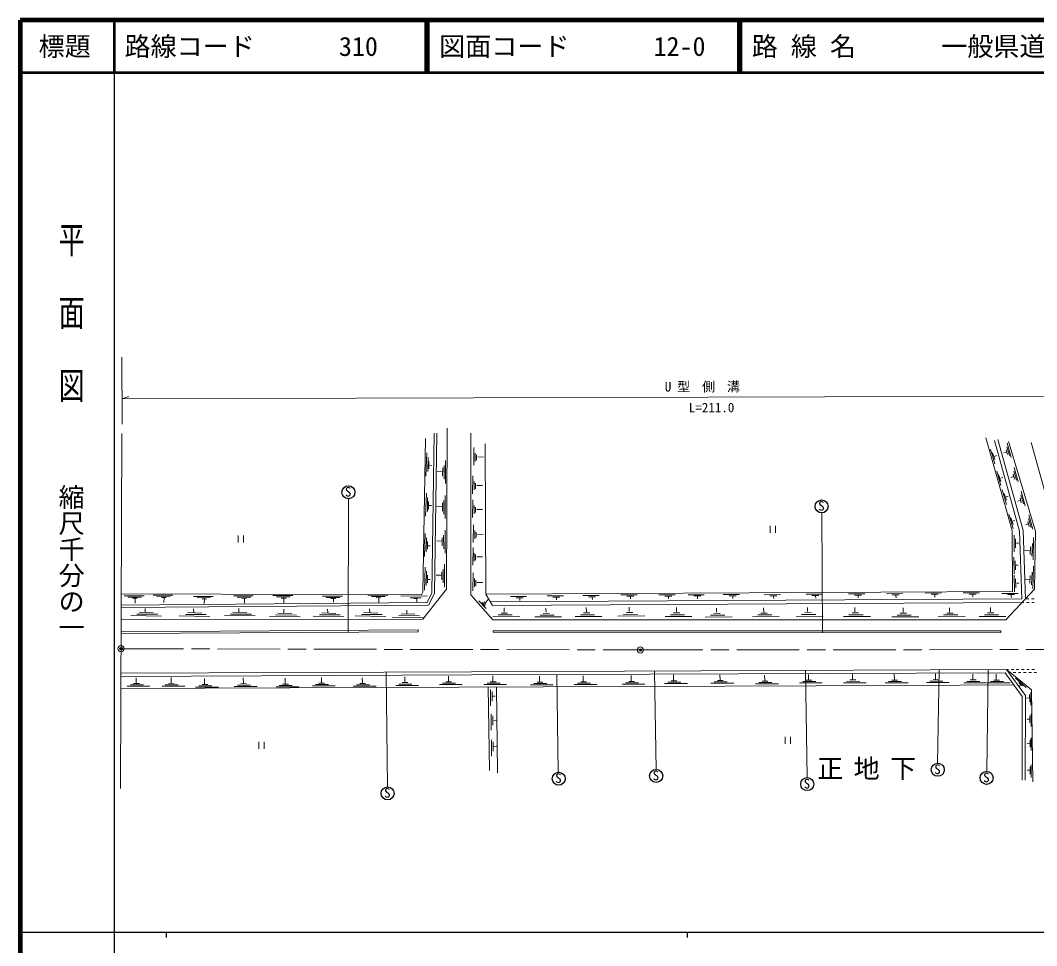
# Model space of a CAD drawing. Units: millimetres, scale not verified. Extents: x 40000 to 680000, y 20000 to 380000.
# Drawn here: x 40000 to 235049, y 202409 to 380000 of the extents above; entities that cross this region are included whole.
import ezdxf
from ezdxf.enums import TextEntityAlignment as Align

# ---------------------------------------------------------------- set-up
doc = ezdxf.new("R2010")
doc.units = ezdxf.units.MM
doc.header["$LTSCALE"] = 1000
doc.header["$PDMODE"] = 32
doc.header["$PDSIZE"] = 500
doc.linetypes.add('CHAIN', pattern=[18.5, 12, -1.5, 3.5, -1.5])
for name, color, linetype, lineweight in [('M-BGD', 7, 'Continuous', 13), ('M-BMK', 2, 'CHAIN', 13), ('M-BMK-SRVR', 3, 'Continuous', 13), ('M-STR-HTXT', 7, 'Continuous', 13), ('M-TTL', 2, 'Continuous', 140), ('M-TTL-BAND', 7, 'Continuous', 25), ('M-TTL-LINE', 7, 'Continuous', 50)]:
    doc.layers.add(name, color=color, linetype=linetype, lineweight=lineweight)
for name, color, linetype in [('M-BMK-HTXT', 7, 'Continuous'), ('M-OTRS', 6, 'Continuous'), ('M-TTL-TXT', 7, 'Continuous')]:
    doc.layers.add(name, color=color, linetype=linetype)
doc.styles.add('@ＭＳ ゴシック', font='')
doc.styles.add('ＭＳ ゴシック', font='')
doc.styles.get('@ＭＳ ゴシック').set_extended_font_data('@MS Gothic')
doc.styles.get('ＭＳ ゴシック').set_extended_font_data('MS Gothic')

msp = doc.modelspace()

# ---------------------------------------------------------------- linework, layer by layer
at = {"layer": 'M-BGD'}
for p, q in [((121760, 270823), (121917, 301730)), ((126465, 300754), (126450, 269749)), ((117275, 270282), (117767, 299742)), ((129232, 298712), (129358, 269839)), ((230377, 282076), (225307, 299887)), ((231756, 281983), (226949, 299364)), ((232456, 282079), (227623, 299550)), ((229374, 298866), (230152, 296105)), ((234828, 281972), (229641, 299168)), ((238453, 282944), (233993, 298970)), ((118004, 296966), (117837, 292522)), ((127043, 298028), (127003, 294618)), ((127293, 296942), (127279, 295356)), ((127549, 296627), (127540, 295578)), ((226183, 297666), (227005, 294904)), ((226547, 297007), (227005, 295687)), ((226946, 296317), (227335, 296494)), ((229213, 297132), (228746, 296970)), ((229194, 297590), (229430, 296664)), ((229322, 298176), (229834, 296462)), ((118239, 296137), (118197, 293409)), ((118423, 295384), (118423, 293903)), ((118565, 294597), (118967, 294572)), ((121322, 294585), (121347, 291948)), ((121587, 295531), (121590, 291135)), ((127776, 296188), (128869, 296198)), ((121047, 293421), (119991, 293455)), ((121054, 294091), (121038, 292542)), ((227378, 293470), (228200, 290708)), ((227742, 292810), (228200, 291491)), ((230531, 292884), (230767, 291959)), ((230659, 293470), (231171, 291757)), ((230711, 294161), (231489, 291399)), ((126847, 292558), (126807, 289148)), ((127097, 291472), (127082, 289886)), ((127353, 291157), (127343, 290108)), ((127579, 290718), (128672, 290728)), ((228141, 292121), (228530, 292298)), ((230550, 292427), (230083, 292264)), ((117929, 289268), (117762, 284824)), ((121544, 288811), (121546, 284415)), ((228426, 289870), (229248, 287108)), ((228790, 289210), (229248, 287891)), ((229189, 288521), (229578, 288698)), ((231990, 288918), (232502, 287204)), ((232042, 289608), (232821, 286846)), ((102915, 262580), (102986, 288174)), ((118163, 288439), (118121, 285711)), ((118347, 287686), (118347, 286205)), ((118490, 286899), (118891, 286874)), ((121003, 286701), (119948, 286735)), ((121011, 287371), (120994, 285823)), ((121279, 287865), (121304, 285228)), ((126847, 287966), (126807, 284557)), ((127097, 286880), (127082, 285295)), ((231882, 287874), (231414, 287711)), ((231862, 288332), (232098, 287406)), ((127353, 286565), (127343, 285516)), ((127580, 286127), (128673, 286136)), ((193837, 285469), (193930, 262463)), ((229696, 285211), (230519, 282449)), ((233522, 285085), (234300, 282323)), ((126974, 283183), (126934, 279773)), ((183900, 282981), (183900, 281621)), ((184920, 281621), (184920, 282981)), ((230061, 284551), (230519, 283232)), ((230460, 283862), (230848, 284039)), ((233361, 283350), (232893, 283188)), ((233341, 283808), (233578, 282882)), ((233469, 284394), (233981, 282681)), ((81779, 281145), (81779, 279785)), ((82799, 279785), (82799, 281145)), ((117722, 281538), (117555, 277094)), ((121239, 281205), (121264, 278569)), ((121504, 282151), (121506, 277755)), ((127224, 282096), (127210, 280511)), ((127480, 281781), (127470, 280733)), ((127707, 281343), (128800, 281353)), ((230428, 270412), (230377, 282076)), ((230706, 281201), (230748, 277996)), ((232182, 268976), (231756, 282056)), ((232883, 268963), (232456, 282079)), ((234656, 270837), (234828, 281972)), ((117957, 280710), (117915, 277981)), ((118141, 279957), (118141, 278475)), ((118283, 279170), (118685, 279145)), ((120964, 280041), (119908, 280075)), ((120971, 280711), (120954, 279163)), ((230962, 280483), (230996, 278775)), ((231163, 279646), (231562, 279646)), ((233848, 278969), (233794, 277468)), ((234217, 279600), (234114, 277182)), ((234463, 280750), (234370, 276431)), ((126874, 278854), (126834, 275444)), ((127124, 277767), (127109, 276182)), ((127380, 277452), (127370, 276403)), ((127607, 277014), (128700, 277024)), ((233686, 278195), (232753, 278256)), ((117706, 275080), (117539, 270636)), ((121418, 275611), (121420, 271215)), ((230671, 276964), (230713, 273758)), ((230927, 276245), (230961, 274537)), ((231129, 275408), (231527, 275408)), ((234429, 275243), (234337, 270924)), ((117940, 274252), (117899, 271523)), ((118125, 273499), (118125, 272017)), ((120877, 273501), (119822, 273535)), ((120885, 274171), (120868, 272623)), ((121152, 274665), (121177, 272029)), ((126905, 273939), (126865, 270529)), ((230757, 273536), (230799, 270330)), ((233815, 273462), (233760, 271961)), ((234184, 274092), (234080, 271675)), ((118267, 272712), (118669, 272687)), ((127155, 272852), (127140, 271267)), ((127411, 272537), (127401, 271488)), ((127638, 272099), (128731, 272109)), ((231012, 272817), (231047, 271109)), ((231214, 271980), (231613, 271980)), ((233652, 272688), (232720, 272749)), ((59379, 269910), (116984, 269755)), ((59953, 269564), (63749, 269559)), ((60642, 269298), (63251, 269323)), ((65483, 269695), (69279, 269690)), ((66172, 269430), (68781, 269454)), ((67063, 269228), (67979, 269233)), ((73224, 269453), (77020, 269448)), ((73914, 269187), (76523, 269211)), ((80920, 269536), (84716, 269531)), ((81610, 269270), (84219, 269295)), ((88490, 269595), (92286, 269590)), ((89180, 269329), (91789, 269354)), ((98010, 269479), (101806, 269474)), ((98699, 269213), (101309, 269238)), ((106710, 269664), (110506, 269659)), ((107399, 269398), (110009, 269422)), ((108291, 269196), (109206, 269201)), ((113049, 269523), (118154, 269506)), ((114798, 269155), (116924, 269180)), ((116984, 269755), (117275, 270282)), ((117229, 265078), (121760, 270823)), ((126450, 269749), (130698, 264975)), ((129358, 269839), (230428, 270412)), ((129358, 269839), (130644, 267710)), ((134045, 269422), (137167, 269447)), ((135160, 269193), (136504, 269193)), ((141091, 269522), (144213, 269547)), ((142206, 269293), (143550, 269293)), ((142910, 269195), (142930, 268761)), ((147938, 269601), (151060, 269626)), ((149053, 269372), (150397, 269372)), ((149757, 269273), (149777, 268840)), ((155268, 269737), (158390, 269762)), ((156383, 269508), (157727, 269508)), ((157087, 269409), (157107, 268976)), ((162544, 269718), (165666, 269743)), ((163660, 269489), (165004, 269489)), ((164364, 269391), (164383, 268957)), ((168143, 269748), (171265, 269773)), ((169258, 269519), (170602, 269519)), ((169962, 269421), (169982, 268987)), ((174888, 269776), (178009, 269801)), ((176003, 269547), (177347, 269547)), ((176707, 269448), (176726, 269015)), ((182744, 269771), (185866, 269796)), ((183859, 269542), (185203, 269542)), ((184563, 269444), (184583, 269010)), ((190804, 269849), (193925, 269874)), ((191919, 269620), (193263, 269620)), ((192623, 269522), (192642, 269088)), ((198951, 269910), (202073, 269935)), ((200066, 269681), (201410, 269681)), ((200770, 269582), (200790, 269149)), ((206216, 269945), (209338, 269970)), ((207331, 269716), (208675, 269716)), ((208035, 269618), (208055, 269185)), ((213656, 270079), (216778, 270104)), ((214772, 269850), (216116, 269850)), ((215476, 269752), (215495, 269319)), ((220963, 270104), (224085, 270129)), ((222078, 269875), (223422, 269875)), ((222782, 269777), (222802, 269344)), ((228353, 270004), (231475, 270029)), ((229099, 264964), (234656, 270837)), ((229468, 269775), (230812, 269775)), ((230172, 269676), (230192, 269243)), ((61533, 269096), (62449, 269101)), ((62045, 269022), (62040, 268166)), ((67575, 269154), (67570, 268297)), ((74805, 268985), (75721, 268990)), ((75317, 268911), (75312, 268055)), ((82501, 269068), (83417, 269073)), ((83013, 268994), (83008, 268138)), ((90071, 269127), (90986, 269132)), ((90583, 269053), (90578, 268197)), ((99590, 269011), (100506, 269016)), ((100102, 268937), (100099, 268339)), ((108803, 269122), (108798, 268266)), ((115509, 269013), (116212, 269021)), ((116087, 268921), (116087, 268377)), ((128003, 268600), (129396, 267094)), ((128618, 268285), (129189, 267616)), ((128958, 268379), (129366, 267980)), ((129243, 268265), (129775, 268856)), ((130223, 268408), (232182, 268976)), ((130644, 267710), (232233, 268276)), ((132855, 266434), (132835, 267246)), ((135864, 269095), (135884, 268661)), ((148643, 266472), (148623, 267284)), ((156857, 266553), (156837, 267366)), ((165919, 266467), (165899, 267280)), ((182667, 266439), (182648, 267252)), ((191090, 266525), (191071, 267337)), ((200182, 266482), (200162, 267294)), ((209425, 266412), (209405, 267225)), ((218340, 266428), (218320, 267240)), ((226177, 266476), (226157, 267289)), ((232233, 268276), (232593, 268272)), ((232883, 268963), (233559, 268956)), ((233093, 268266), (233592, 268261)), ((234059, 268950), (234559, 268944)), ((234092, 268255), (234592, 268249)), ((61201, 265749), (67079, 265675)), ((62368, 266035), (66380, 266005)), ((62830, 266389), (65494, 266301)), ((63958, 266468), (63948, 267113)), ((70512, 265680), (76390, 265606)), ((71679, 265966), (75691, 265936)), ((72142, 266320), (74805, 266232)), ((73269, 266399), (73259, 267044)), ((79160, 265762), (85038, 265688)), ((80326, 266048), (84339, 266018)), ((80789, 266402), (83453, 266314)), ((81917, 266481), (81907, 267126)), ((87797, 265597), (93676, 265524)), ((88964, 265883), (92977, 265853)), ((89427, 266237), (92090, 266149)), ((90554, 266316), (90545, 266961)), ((96230, 265636), (102108, 265562)), ((97396, 265922), (101409, 265892)), ((97859, 266276), (100523, 266188)), ((98987, 266355), (98977, 267000)), ((104288, 265680), (110167, 265606)), ((105455, 265965), (109467, 265936)), ((105918, 266320), (108581, 266231)), ((107045, 266398), (107035, 267043)), ((111441, 265462), (117319, 265388)), ((112608, 265747), (116620, 265718)), ((113071, 266102), (115734, 266013)), ((114198, 266181), (114188, 266826)), ((130674, 265523), (135838, 265564)), ((131693, 265882), (134416, 265878)), ((132299, 266222), (133515, 266247)), ((138719, 265488), (143882, 265530)), ((139737, 265848), (142460, 265843)), ((140343, 266188), (141559, 266213)), ((140899, 266400), (140879, 267212)), ((146462, 265561), (151626, 265602)), ((147481, 265920), (150203, 265916)), ((148086, 266260), (149303, 266285)), ((154676, 265642), (159840, 265684)), ((155695, 266002), (158418, 265997)), ((156301, 266342), (157517, 266366)), ((163738, 265556), (168902, 265598)), ((164757, 265916), (167479, 265911)), ((165362, 266256), (166578, 266280)), ((171449, 265487), (176613, 265529)), ((172468, 265847), (175190, 265842)), ((173073, 266187), (174289, 266212)), ((173630, 266399), (173610, 267211)), ((180487, 265528), (185651, 265570)), ((181505, 265888), (184228, 265883)), ((182111, 266228), (183327, 266252)), ((188910, 265613), (194074, 265655)), ((189928, 265973), (192651, 265968)), ((190534, 266313), (191750, 266338)), ((198002, 265571), (203165, 265613)), ((199020, 265931), (201743, 265926)), ((199626, 266270), (200842, 266295)), ((207244, 265501), (212408, 265543)), ((208263, 265861), (210985, 265856)), ((208868, 266201), (210084, 266225)), ((216159, 265517), (221323, 265558)), ((217178, 265877), (219901, 265872)), ((217784, 266216), (219000, 266241)), ((223996, 265565), (229160, 265607)), ((225015, 265925), (227737, 265920)), ((225620, 266265), (226836, 266289)), ((59362, 265036), (117229, 265078)), ((130698, 264975), (229099, 264964)), ((59352, 262290), (116374, 262670)), ((59353, 262621), (116372, 263001)), ((116372, 263001), (116374, 262670)), ((130735, 262862), (228155, 262847)), ((130735, 262862), (130735, 262554)), ((130735, 262554), (228155, 262539)), ((228155, 262847), (228155, 262539)), ((59326, 254690), (126589, 254969)), ((59328, 254090), (126592, 254369)), ((62242, 252838), (62228, 253827)), ((68938, 252883), (68923, 253873)), ((75374, 252666), (75359, 253655)), ((82798, 252816), (82783, 253806)), ((90824, 252741), (90809, 253731)), ((97788, 252900), (97773, 253890)), ((105646, 252842), (105631, 253832)), ((110485, 232895), (110188, 254901)), ((113784, 253013), (113769, 254003)), ((122164, 253155), (122150, 254145)), ((126589, 254969), (229283, 255392)), ((126592, 254369), (228976, 254791)), ((130687, 253198), (130672, 254188)), ((139651, 253113), (139636, 254102)), ((143215, 235704), (142943, 254436)), ((148031, 253198), (148016, 254188)), ((157251, 253255), (157236, 254244)), ((162021, 236231), (161710, 255114)), ((165382, 253379), (165368, 254369)), ((174283, 253425), (174268, 254414)), ((182849, 253311), (182834, 254301)), ((191017, 234658), (190662, 255233)), ((191279, 253482), (191264, 254471)), ((199706, 253529), (199691, 254519)), ((207741, 253496), (207726, 254485)), ((215654, 253585), (215639, 254575)), ((216015, 237414), (216362, 255339)), ((222797, 253528), (222782, 254518)), ((225455, 235853), (225720, 255377)), ((227307, 253514), (227292, 254504)), ((228976, 254791), (232284, 250198)), ((229283, 255392), (229640, 255395)), ((229283, 255392), (232884, 250391)), ((234078, 251506), (229283, 255392)), ((229706, 254804), (230039, 254807)), ((230140, 255400), (230640, 255404)), ((230539, 254812), (231039, 254816)), ((231009, 253769), (233024, 251964)), ((231140, 255408), (231640, 255413)), ((231539, 254820), (232039, 254825)), ((232140, 255417), (232640, 255421)), ((232539, 254829), (233039, 254833)), ((233140, 255426), (233640, 255430)), ((233539, 254838), (234039, 254842)), ((234140, 255434), (234640, 255439)), ((234539, 254846), (235039, 254851)), ((59315, 251789), (140366, 252105)), ((60501, 252184), (64868, 252189)), ((61116, 252449), (63616, 252449)), ((61750, 252714), (62853, 252710)), ((67197, 252230), (71564, 252235)), ((67812, 252495), (70312, 252494)), ((68446, 252760), (69549, 252755)), ((73633, 252012), (78000, 252017)), ((74248, 252277), (76748, 252277)), ((74882, 252543), (75985, 252538)), ((81056, 252163), (85423, 252168)), ((81671, 252428), (84171, 252427)), ((82306, 252693), (83408, 252688)), ((89083, 252088), (93450, 252093)), ((89698, 252353), (92198, 252352)), ((90332, 252618), (91435, 252613)), ((96046, 252247), (100413, 252252)), ((96661, 252512), (99161, 252511)), ((97295, 252777), (98398, 252772)), ((103904, 252189), (108271, 252194)), ((104519, 252454), (107019, 252453)), ((105153, 252719), (106256, 252714)), ((112043, 252360), (116410, 252365)), ((112658, 252625), (115158, 252624)), ((113292, 252890), (114395, 252885)), ((120423, 252502), (124790, 252507)), ((121038, 252767), (123538, 252766)), ((121672, 253032), (122775, 253027)), ((128946, 252545), (133313, 252550)), ((129561, 252810), (132061, 252809)), ((129811, 252064), (130030, 236058)), ((130195, 253075), (131297, 253070)), ((131383, 252070), (131583, 235557)), ((137909, 252459), (142276, 252464)), ((138524, 252724), (141024, 252724)), ((139158, 252990), (140261, 252985)), ((140366, 252105), (210111, 252368)), ((146290, 252545), (150657, 252550)), ((146905, 252810), (149405, 252809)), ((147539, 253075), (148641, 253070)), ((155509, 252602), (159876, 252606)), ((156124, 252866), (158624, 252866)), ((156758, 253132), (157861, 253127)), ((163641, 252726), (168008, 252731)), ((164256, 252991), (166756, 252991)), ((164890, 253256), (165993, 253251)), ((172542, 252772), (176909, 252776)), ((173157, 253036), (175657, 253036)), ((173791, 253302), (174894, 253297)), ((181107, 252658), (185474, 252663)), ((181722, 252923), (184222, 252922)), ((182356, 253188), (183459, 253183)), ((189538, 252828), (193905, 252833)), ((190153, 253093), (192653, 253093)), ((190787, 253358), (191890, 253354)), ((197965, 252876), (202332, 252881)), ((198580, 253141), (201080, 253140)), ((199214, 253406), (200317, 253401)), ((206000, 252842), (210366, 252847)), ((206615, 253107), (209115, 253107)), ((207249, 253373), (208351, 253368)), ((210111, 252368), (230532, 252500)), ((213913, 252932), (218280, 252937)), ((214528, 253197), (217028, 253196)), ((215162, 253462), (216265, 253457)), ((221055, 252875), (225422, 252880)), ((221670, 253140), (224170, 253139)), ((222304, 253405), (223407, 253400)), ((225566, 252861), (229933, 252866)), ((226181, 253126), (228681, 253125)), ((226815, 253391), (227918, 253386)), ((231608, 252933), (232356, 252275)), ((231939, 252495), (231756, 252232)), ((130218, 251544), (130218, 248431)), ((130520, 251176), (130520, 249364)), ((130703, 250290), (131155, 250315)), ((232284, 250198), (232267, 234170)), ((232884, 250391), (232867, 234169)), ((233608, 249945), (233180, 249930)), ((233702, 250595), (233716, 249216)), ((233918, 251003), (233948, 248561)), ((234290, 233877), (234078, 251506)), ((130361, 246893), (130361, 243780)), ((130664, 246525), (130664, 244714)), ((233659, 245874), (233230, 245859)), ((233752, 246524), (233767, 245145)), ((233969, 246932), (233998, 244490)), ((130846, 245639), (131299, 245664)), ((130418, 241899), (130418, 238786)), ((186784, 242513), (186784, 241153)), ((187804, 241153), (187804, 242513)), ((233771, 241895), (233786, 240516)), ((233988, 242303), (234017, 239861)), ((85744, 241522), (85744, 240162)), ((86764, 240162), (86764, 241522)), ((130721, 241532), (130721, 239720)), ((130903, 240646), (131356, 240670)), ((233678, 241245), (233249, 241230)), ((233682, 236083), (233253, 236068)), ((233775, 236733), (233790, 235354)), ((233992, 237141), (234021, 234699))]:
    msp.add_line(p, q, dxfattribs=at)
for points in [[(59370, 267282), (118358, 267780), (119478, 269975), (119948, 300784)], [(59371, 267782), (118051, 268277), (118980, 270098), (119448, 300792)]]:
    msp.add_lwpolyline(points, dxfattribs=at)
at = {"layer": 'M-BGD', "lineweight": 25}
for centre in [(102962, 289424), (193785, 286718), (162025, 234981), (216069, 236165), (143320, 234458), (191011, 233408), (225451, 234603), (110488, 231645)]:
    msp.add_circle(centre, 1250, dxfattribs=at)
at = {"layer": 'M-BMK'}
for p, q in [((59342, 259409), (158994, 259158)), ((158994, 259158), (259664, 259250))]:
    msp.add_line(p, q, dxfattribs=at)
at = {"layer": 'M-BMK-SRVR'}
msp.add_line((59248, 232601), (59487, 300683), dxfattribs=at)
for centre in [(59342, 259409), (158994, 259158)]:
    msp.add_circle(centre, 600, dxfattribs=at)
msp.add_point((158994, 259158), dxfattribs=at)
at = {"layer": 'M-OTRS'}
msp.add_point((59342, 259409), dxfattribs=at)
at = {"layer": 'M-STR-HTXT'}
for p, q in [((59524, 302493), (59512, 315324)), ((59519, 307334), (270940, 307973)), ((59519, 307334), (60818, 307811))]:
    msp.add_line(p, q, dxfattribs=at)
at = {"layer": 'M-TTL'}
for p, q in [((40000, 380000), (40000, 20000)), ((680000, 380000), (40000, 380000))]:
    msp.add_line(p, q, dxfattribs=at)
at = {"layer": 'M-TTL-BAND'}
for p, q in [((58000, 370000), (58000, 20000)), ((40000, 205000), (579000, 205000)), ((68000, 205000), (68000, 204000)), ((168000, 205000), (168000, 204000))]:
    msp.add_line(p, q, dxfattribs=at)
at = {"layer": 'M-TTL-LINE'}
for p, q in [((58000, 380000), (58000, 370000)), ((117750, 380000), (117750, 370000)), ((118250, 380000), (118250, 370000)), ((177750, 380000), (177750, 370000)), ((178250, 380000), (178250, 370000)), ((40000, 370000), (680000, 370000))]:
    msp.add_line(p, q, dxfattribs=at)

# ---------------------------------------------------------------- texts
at = {"layer": 'M-BGD', "style": 'ＭＳ ゴシック'}
for p in [(102283, 288050), (193107, 285344), (161347, 233608), (215390, 234791), (142641, 233085), (190333, 232034), (224773, 233230), (109809, 230271)]:
    msp.add_text('S', height=1833, dxfattribs=at).set_placement(p, align=Align.BOTTOM_LEFT)
at = {"layer": 'M-BMK-HTXT', "insert": (203420, 234178), "char_height": 3666, "attachment_point": 8, "style": 'ＭＳ ゴシック'}
msp.add_mtext('\\T1.4;正地下', dxfattribs=at)
at = {"layer": 'M-STR-HTXT', "style": 'ＭＳ ゴシック'}
msp.add_text('L=211.0', height=1833, rotation=0.173, dxfattribs=at).set_placement((172669, 304217), align=Align.BOTTOM_CENTER)
at = {"layer": 'M-STR-HTXT', "insert": (172037, 308569), "char_height": 1833, "attachment_point": 8, "rotation": 0.173, "style": 'ＭＳ ゴシック'}
msp.add_mtext('\\T1.91;U型側溝', dxfattribs=at)
at = {"layer": 'M-TTL-BAND', "style": '@ＭＳ ゴシック', "width": 1.4}
msp.add_text('平  面  図', height=3666, rotation=270, dxfattribs=at).set_placement((49777, 306475), align=Align.MIDDLE_RIGHT)
at = {"layer": 'M-TTL-BAND', "style": '@ＭＳ ゴシック'}
msp.add_text('縮尺千分の一', height=3666, rotation=270, dxfattribs=at).set_placement((49777, 261030), align=Align.MIDDLE_RIGHT)
at = {"layer": 'M-TTL-TXT', "style": 'ＭＳ ゴシック'}
msp.add_text('標題', height=3666, dxfattribs=at).set_placement((48500, 375000), align=Align.MIDDLE_CENTER)
for s, p in [('路線コード', (60000, 375000)), ('310', (101142, 375000)), ('図面コード', (120380, 375000)), ('12-0', (161521, 375000)), ('路 線 名', (180380, 375000)), ('一般県道迫田篠目(停)線', (216734, 375000))]:
    msp.add_text(s, height=3666, dxfattribs=at).set_placement(p, align=Align.MIDDLE_LEFT)

doc.saveas('drawing.dxf')
